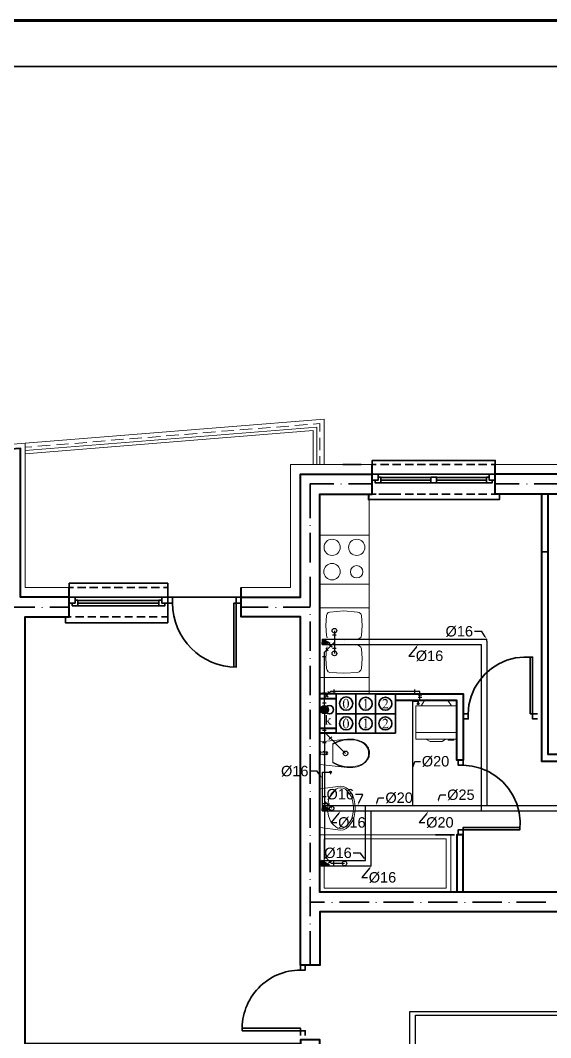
# Model space of a CAD drawing. Header units: millimetres. Extents: x 135 to 13042, y 991 to 8969.
# Drawn here: x 11077 to 11651, y 6784 to 7884 of the extents above; entities that cross this region are included whole.
import ezdxf
from ezdxf import colors
from ezdxf.entities.mleader import LeaderData, LeaderLine
from ezdxf.math import Vec2, Vec3

# ---------------------------------------------------------------- set-up
doc = ezdxf.new("R2010")
doc.units = ezdxf.units.MM
for name, color, linetype in [('baterie', 50, 'Continuous'), ('woda ciepła średnice', 10, 'Continuous'), ('woda zimna średnice', 140, 'Continuous')]:
    doc.layers.add(name, color=color, linetype=linetype)
doc.layers.add('kanalizacja', color=7, linetype='Continuous', true_color=0xb06239)
doc.layers.add('woda ciepła', color=10, linetype='Continuous', lineweight=18)
doc.layers.add('woda zimna', color=140, linetype='Continuous', lineweight=18)
doc.styles.get("Standard").update_dxf_attribs({"font": 'arial.ttf'})

msp = doc.modelspace()

# ---------------------------------------------------------------- hatches: boundary and pattern name
at = {"transparency": 33554559}
for points in [[(11427.9, 7149.7), (11427.5, 7149.7), (11427.1, 7149.3), (11427.1, 7148.9), (11426.7, 7148.9), (11426.7, 7148.6), (11426.4, 7148.2), (11426.4, 7147.8), (11426.4, 7147.8), (11426, 7147.5), (11426, 7147.1), (11426, 7145.6), (11425.6, 7145.2), (11425.6, 7144.8), (11425.6, 7144.8), (11426, 7144.4), (11426, 7142.9), (11426, 7142.6), (11426.4, 7142.2), (11426.4, 7141.8), (11426.4, 7141.8), (11426.7, 7141.4), (11426.7, 7141.1), (11427.1, 7140.7), (11427.5, 7140.7), (11427.5, 7140.3), (11429, 7140.3), (11428.6, 7140.3), (11428.2, 7140.7), (11428.2, 7140.7), (11427.9, 7141.1), (11427.9, 7141.4), (11427.9, 7141.4), (11427.5, 7141.8), (11427.5, 7142.9), (11427.5, 7143.7), (11427.1, 7144.1), (11427.1, 7144.8), (11427.1, 7145.9), (11427.5, 7146.3), (11427.5, 7148.2), (11427.9, 7148.6), (11427.9, 7149.3), (11428.2, 7149.3), (11428.6, 7149.7), (11429, 7149.7)], [(11429, 7150.5), (11428.6, 7150.5), (11428.2, 7150.1), (11427.9, 7150.1), (11427.9, 7149.7), (11429.7, 7149.7), (11430.1, 7149.3), (11430.1, 7148.9), (11430.5, 7148.6), (11430.5, 7148.2), (11430.5, 7147.8), (11430.9, 7147.8), (11430.9, 7146.3), (11430.9, 7142.9), (11430.9, 7142.6), (11430.5, 7142.2), (11430.5, 7141.4), (11430.5, 7141.4), (11430.1, 7141.1), (11430.1, 7140.7), (11429.7, 7140.7), (11429.7, 7140.3), (11427.9, 7140.3), (11427.9, 7140), (11430.1, 7140), (11430.1, 7140.3), (11430.5, 7140.3), (11430.9, 7140.7), (11430.9, 7140.7), (11431.2, 7141.1), (11431.2, 7141.1), (11431.6, 7141.4), (11431.6, 7141.8), (11432, 7142.2), (11432, 7142.6), (11432, 7142.9), (11432.4, 7143.3), (11432.4, 7145.2), (11432.4, 7146.7), (11432.4, 7146.7), (11432, 7147.1), (11432, 7147.8), (11432, 7147.8), (11431.6, 7148.2), (11431.6, 7148.6), (11431.6, 7148.6), (11431.2, 7148.9), (11431.2, 7149.3), (11431.2, 7149.3), (11430.9, 7149.7), (11430.5, 7149.7), (11430.5, 7150.1), (11429.7, 7150.1), (11429.7, 7150.5), (11429.4, 7150.5)], [(11451.1, 7150.5), (11450.7, 7150.5), (11448.5, 7148.9), (11449.6, 7148.9), (11450, 7148.6), (11450, 7148.2), (11450, 7140.7), (11449.6, 7140.7), (11449.6, 7140.3), (11448.5, 7140.3), (11448.5, 7140), (11452.2, 7140), (11452.2, 7140.3), (11451.5, 7140.3), (11451.1, 7140.7), (11451.1, 7141.8)], [(11469.1, 7149.3), (11469.1, 7148.6), (11468.7, 7148.6), (11468.7, 7147.5), (11468.7, 7147.5), (11469.1, 7147.8), (11469.1, 7148.2), (11469.5, 7148.2), (11469.5, 7148.6), (11469.9, 7148.6), (11469.9, 7148.9), (11470.6, 7148.9), (11471, 7149.3), (11471, 7149.3)], [(11471.4, 7150.5), (11471, 7150.5), (11470.6, 7150.1), (11469.9, 7150.1), (11469.9, 7149.7), (11469.5, 7149.7), (11469.5, 7149.3), (11469.1, 7149.3), (11471.4, 7149.3), (11471.7, 7148.9), (11472.5, 7148.9), (11472.5, 7148.6), (11472.9, 7148.6), (11472.9, 7147.8), (11473.2, 7147.5), (11473.2, 7147.1), (11473.2, 7146.3), (11472.9, 7146.3), (11472.9, 7145.2), (11472.5, 7145.2), (11472.5, 7144.8), (11472.1, 7144.4), (11472.1, 7144.1), (11472.1, 7144.1), (11471.7, 7143.7), (11471.7, 7143.7), (11471.4, 7143.3), (11471.4, 7142.9), (11471, 7142.9), (11471, 7142.6), (11470.6, 7142.6), (11470.2, 7142.2), (11470.2, 7141.8), (11469.9, 7141.8), (11469.9, 7141.4), (11469.5, 7141.4), (11469.1, 7141.1), (11469.9, 7141.1), (11470.2, 7141.4), (11470.6, 7141.4), (11470.6, 7141.8), (11471, 7142.2), (11471, 7142.2), (11471.4, 7142.6), (11471.7, 7142.9), (11471.7, 7143.3), (11472.1, 7143.7), (11472.5, 7143.7), (11472.9, 7144.1), (11472.9, 7144.4), (11473.2, 7144.8), (11473.2, 7144.8), (11473.6, 7145.2), (11473.6, 7145.6), (11474, 7145.6), (11474, 7145.9), (11474, 7146.3), (11474.4, 7146.3), (11474.4, 7147.8), (11474.4, 7148.6), (11474, 7148.9), (11474, 7149.3), (11473.6, 7149.7), (11473.2, 7149.7), (11472.9, 7150.1), (11472.5, 7150.1), (11472.1, 7150.5), (11471.7, 7150.5)], [(11475.1, 7141.8), (11474.7, 7141.8), (11474.4, 7141.4), (11474.4, 7141.4), (11474, 7141.1), (11469.1, 7141.1), (11468.7, 7140.7), (11468.7, 7140.3), (11468.4, 7140.3), (11468.4, 7140), (11474.4, 7140)], [(11408.7, 7132.8), (11408.4, 7132.8), (11406.1, 7132.1), (11407.2, 7132.1), (11407.2, 7131.7), (11407.2, 7131.3), (11407.2, 7123.1), (11407.2, 7123.1), (11406.9, 7122.7), (11406.1, 7122.7), (11406.1, 7122.3), (11409.9, 7122.3), (11409.9, 7122.7), (11408.7, 7122.7), (11408.7, 7123.1), (11408.7, 7126.1)], [(11413.6, 7129.1), (11410.6, 7129.1), (11411, 7128.7), (11411, 7128.3), (11411, 7128.3), (11410.6, 7128), (11410.2, 7127.6), (11408.7, 7126.1), (11410.6, 7123.4), (11410.6, 7123.4), (11411, 7123.1), (11411, 7122.7), (11410.6, 7122.7), (11410.6, 7122.3), (11414, 7122.3), (11414, 7122.7), (11413.2, 7122.7), (11412.9, 7123.1), (11412.5, 7123.1), (11412.5, 7123.4), (11412.1, 7123.8), (11411.7, 7123.8), (11411.7, 7124.2), (11409.9, 7126.4), (11411.7, 7128.3), (11412.1, 7128.3), (11412.1, 7128.7), (11412.5, 7128.7), (11412.9, 7129.1)], [(11427.9, 7128.3), (11427.5, 7128.3), (11427.1, 7128), (11427.1, 7127.6), (11426.7, 7127.6), (11426.7, 7127.2), (11426.4, 7126.8), (11426.4, 7126.4), (11426.4, 7126.4), (11426, 7126.1), (11426, 7125.7), (11426, 7124.2), (11425.6, 7123.8), (11425.6, 7123.4), (11425.6, 7123.4), (11426, 7123.1), (11426, 7121.6), (11426, 7121.2), (11426.4, 7120.8), (11426.4, 7120.5), (11426.4, 7120.5), (11426.7, 7120.1), (11426.7, 7119.7), (11427.1, 7119.3), (11427.5, 7119.3), (11427.5, 7119), (11429, 7119), (11428.6, 7119), (11428.2, 7119.3), (11428.2, 7119.3), (11427.9, 7119.7), (11427.9, 7120.1), (11427.9, 7120.1), (11427.5, 7120.5), (11427.5, 7121.6), (11427.5, 7122.3), (11427.1, 7122.7), (11427.1, 7123.4), (11427.1, 7124.6), (11427.5, 7125), (11427.5, 7126.8), (11427.9, 7127.2), (11427.9, 7128), (11428.2, 7128), (11428.6, 7128.3), (11429, 7128.3)], [(11429, 7129.1), (11428.6, 7129.1), (11428.2, 7128.7), (11427.9, 7128.7), (11427.9, 7128.3), (11429.7, 7128.3), (11430.1, 7128), (11430.1, 7127.6), (11430.5, 7127.2), (11430.5, 7126.8), (11430.5, 7126.4), (11430.9, 7126.4), (11430.9, 7125), (11430.9, 7121.6), (11430.9, 7121.2), (11430.5, 7120.8), (11430.5, 7120.1), (11430.5, 7120.1), (11430.1, 7119.7), (11430.1, 7119.3), (11429.7, 7119.3), (11429.7, 7119), (11427.9, 7119), (11427.9, 7118.6), (11430.1, 7118.6), (11430.1, 7119), (11430.5, 7119), (11430.9, 7119.3), (11430.9, 7119.3), (11431.2, 7119.7), (11431.2, 7119.7), (11431.6, 7120.1), (11431.6, 7120.5), (11432, 7120.8), (11432, 7121.2), (11432, 7121.6), (11432.4, 7122), (11432.4, 7123.8), (11432.4, 7125.3), (11432.4, 7125.3), (11432, 7125.7), (11432, 7126.4), (11432, 7126.4), (11431.6, 7126.8), (11431.6, 7127.2), (11431.6, 7127.2), (11431.2, 7127.6), (11431.2, 7128), (11431.2, 7128), (11430.9, 7128.3), (11430.5, 7128.3), (11430.5, 7128.7), (11429.7, 7128.7), (11429.7, 7129.1), (11429.4, 7129.1)], [(11451.1, 7129.1), (11450.7, 7129.1), (11448.5, 7127.6), (11449.6, 7127.6), (11450, 7127.2), (11450, 7126.8), (11450, 7119.3), (11449.6, 7119.3), (11449.6, 7119), (11448.5, 7119), (11448.5, 7118.6), (11452.2, 7118.6), (11452.2, 7119), (11451.5, 7119), (11451.1, 7119.3), (11451.1, 7120.5)], [(11469.1, 7128), (11469.1, 7127.2), (11468.7, 7127.2), (11468.7, 7126.1), (11468.7, 7126.1), (11469.1, 7126.4), (11469.1, 7126.8), (11469.5, 7126.8), (11469.5, 7127.2), (11469.9, 7127.2), (11469.9, 7127.6), (11470.6, 7127.6), (11471, 7128), (11471, 7128)], [(11471.4, 7129.1), (11471, 7129.1), (11470.6, 7128.7), (11469.9, 7128.7), (11469.9, 7128.3), (11469.5, 7128.3), (11469.5, 7128), (11469.1, 7128), (11471.4, 7128), (11471.7, 7127.6), (11472.5, 7127.6), (11472.5, 7127.2), (11472.9, 7127.2), (11472.9, 7126.4), (11473.2, 7126.1), (11473.2, 7125.7), (11473.2, 7125), (11472.9, 7125), (11472.9, 7123.8), (11472.5, 7123.8), (11472.5, 7123.4), (11472.1, 7123.1), (11472.1, 7122.7), (11472.1, 7122.7), (11471.7, 7122.3), (11471.7, 7122.3), (11471.4, 7122), (11471.4, 7121.6), (11471, 7121.6), (11471, 7121.2), (11470.6, 7121.2), (11470.2, 7120.8), (11470.2, 7120.5), (11469.9, 7120.5), (11469.9, 7120.1), (11469.5, 7120.1), (11469.1, 7119.7), (11469.9, 7119.7), (11470.2, 7120.1), (11470.6, 7120.1), (11470.6, 7120.5), (11471, 7120.8), (11471, 7120.8), (11471.4, 7121.2), (11471.7, 7121.6), (11471.7, 7122), (11472.1, 7122.3), (11472.5, 7122.3), (11472.9, 7122.7), (11472.9, 7123.1), (11473.2, 7123.4), (11473.2, 7123.4), (11473.6, 7123.8), (11473.6, 7124.2), (11474, 7124.2), (11474, 7124.6), (11474, 7125), (11474.4, 7125), (11474.4, 7126.4), (11474.4, 7127.2), (11474, 7127.6), (11474, 7128), (11473.6, 7128.3), (11473.2, 7128.3), (11472.9, 7128.7), (11472.5, 7128.7), (11472.1, 7129.1), (11471.7, 7129.1)], [(11475.1, 7120.5), (11474.7, 7120.5), (11474.4, 7120.1), (11474.4, 7120.1), (11474, 7119.7), (11469.1, 7119.7), (11468.7, 7119.3), (11468.7, 7119), (11468.4, 7119), (11468.4, 7118.6), (11474.4, 7118.6)]]:
    msp.add_hatch(color=256, dxfattribs=at).paths.add_polyline_path(points)
at = {"layer": 'baterie', "lineweight": 35}
h = msp.add_hatch(color=256, dxfattribs=at)
h.dxf.hatch_style = 1
h.paths.add_polyline_path([(11403.6, 7215), (11403.5, 7209), (11410.7, 7210.9)])
h = msp.add_hatch(color=256, dxfattribs=at)
h.dxf.hatch_style = 1
h.paths.add_polyline_path([(11403.6, 7035.1), (11403.5, 7029.1), (11410.7, 7031.1)])
h = msp.add_hatch(color=256, dxfattribs=at)
h.dxf.hatch_style = 1
h.paths.add_polyline_path([(11402.8, 6975.5), (11402.8, 6969.5), (11409.9, 6971.4)])
at = {"layer": 'kanalizacja', "lineweight": 25}
h = msp.add_hatch(color=256, dxfattribs=at)
h.dxf.hatch_style = 1
h.paths.add_polyline_path([(11405.8, 7143.2), (11405.8, 7138.6), (11405.8, 7134.1, 0.414214), (11410.4, 7138.6, 0.414214)])
h.paths.add_polyline_path([(11405.8, 7143.2, 0.414214), (11401.3, 7138.6, 0.414214), (11405.8, 7134.1), (11405.8, 7138.6)])
at = {"layer": 'woda zimna', "lineweight": 25}
h = msp.add_hatch(color=256, dxfattribs=at)
h.dxf.hatch_style = 1
edge = h.paths.add_edge_path()
edge.add_arc((11507.4, 7145.1), 1, 0, 360)
h = msp.add_hatch(color=256, dxfattribs=at)
h.dxf.hatch_style = 1
edge = h.paths.add_edge_path()
edge.add_arc((11412.4, 7071.2), 1, 0, 360)

# ---------------------------------------------------------------- linework, layer by layer
at = {"linetype": 'ByBlock', "lineweight": 70}
msp.add_lwpolyline([(7442.4, 7883.7), (13042.4, 7883.7), (13042.4, 5783.7), (7442.4, 5783.7)], close=True, dxfattribs=at)
at = {"linetype": 'ByBlock', "lineweight": 35}
msp.add_lwpolyline([(7542.4, 7833.7), (7542.4, 5833.7), (12992.4, 5833.7), (12992.4, 7833.7)], close=True, dxfattribs=at)
at = {"lineweight": 9}
for points in [[(11060.8, 7424.9), (11082.1, 7426.8), (11405.4, 7452.7), (11405.4, 7403.6)], [(11354, 7444), (11367.5, 7445.2)], [(11373.9, 7445.9), (11387.4, 7446.7)], [(11393.7, 7447.4), (11400.9, 7447.8), (11400.9, 7439.2)], [(11082.1, 7418.6), (11397.5, 7444), (11397.5, 7403.6)], [(11082.1, 7415.2), (11393.7, 7440.3), (11393.7, 7403.6)], [(11214.9, 7432.8), (11228.4, 7433.9)], [(11234.8, 7434.7), (11248.3, 7435.8)], [(11254.6, 7436.2), (11268.1, 7437.3)], [(11274.5, 7437.7), (11288, 7438.8)], [(11294.4, 7439.5), (11307.9, 7440.3)], [(11314.2, 7441), (11327.7, 7442.2)], [(11334.1, 7442.5), (11347.6, 7443.7)], [(11129.8, 7270.8), (11082.1, 7270.8), (11082.1, 7426.8)], [(11082.1, 7422.3), (11089.3, 7422.7)], [(11096, 7423.4), (11109.1, 7424.5)], [(11115.9, 7424.9), (11129, 7426.1)], [(11135.8, 7426.4), (11148.9, 7427.5)], [(11155.3, 7428.3), (11168.8, 7429.1)], [(11175.1, 7429.8), (11188.6, 7430.9)], [(11195, 7431.3), (11208.5, 7432.4)], [(11400.9, 7432.4), (11400.9, 7419.3)], [(11400.9, 7412.6), (11400.9, 7403.6)], [(11315.8, 7270.8), (11369, 7270.8), (11369, 7403.6), (11457.5, 7403.6)], [(11802.1, 7403.6), (11590.6, 7403.6)], [(11454.1, 7155.7), (11454.1, 7371.7)], [(11408.7, 7216.4), (11408, 7218.7), (11407.2, 7229.6), (11408, 7240.4), (11408.7, 7242.3), (11409.9, 7243.8), (11411.7, 7244.2), (11426.7, 7245.3), (11441.7, 7244.2), (11443.6, 7243.8), (11445.1, 7242.3), (11445.9, 7240.4), (11446.6, 7229.6), (11445.9, 7218.7), (11445.1, 7216.8), (11443.6, 7215.7), (11441.7, 7214.9), (11427.1, 7214.2), (11412.9, 7214.9)], [(11408.7, 7206.7), (11408, 7204.4), (11407.2, 7193.9), (11408, 7183.1), (11408.7, 7181.2), (11409.9, 7179.7), (11411.7, 7178.9), (11426.7, 7178.2), (11441.7, 7178.9), (11443.6, 7179.7), (11445.1, 7181.2), (11445.9, 7183.1), (11446.6, 7193.9), (11445.9, 7204.4), (11445.1, 7206.3), (11443.6, 7207.8), (11441.7, 7208.6), (11427.1, 7209.3), (11412.9, 7208.6)], [(11510.4, 7142.6), (11514.1, 7148.6), (11539.2, 7148.6), (11543.4, 7142.6)], [(11430.5, 7076.2), (11401.2, 7079.2), (11401.2, 7104), (11430.5, 7106.9), (11435.4, 7106.9), (11437.6, 7106.6), (11440.2, 7106.2), (11442.5, 7105.8), (11445.9, 7104.3), (11447, 7103.6), (11448.1, 7103.2), (11449.2, 7102.5), (11450.4, 7101.3), (11451.1, 7100.6), (11451.9, 7099.5), (11452.6, 7098.3), (11453.4, 7097.2), (11453.7, 7096.1), (11454.1, 7095), (11454.5, 7093.8), (11454.5, 7090.5), (11454.1, 7089), (11454.1, 7087.8), (11453.4, 7086.7), (11453, 7085.6), (11452.2, 7084.5), (11451.5, 7083.3), (11450.7, 7082.2), (11450, 7081.5), (11448.9, 7080.7), (11447.7, 7080), (11445.9, 7078.8)], [(11454.5, 7091.6), (11454.5, 7090.5), (11454.1, 7089), (11454.1, 7087.8), (11453.4, 7086.7), (11453, 7085.6), (11452.2, 7084.5), (11451.5, 7083.3), (11450.7, 7082.2), (11450, 7081.5), (11448.9, 7080.7), (11447.7, 7080), (11445.9, 7078.8), (11443.6, 7077.7), (11441.4, 7077), (11439.1, 7076.6), (11436.5, 7076.2), (11430.5, 7076.2), (11427.5, 7076.6), (11424.5, 7077.3), (11421.5, 7078.1), (11418.5, 7079.2), (11415.1, 7081.1), (11415.1, 7102.1), (11418.1, 7103.6), (11420.7, 7104.7), (11423.7, 7105.5), (11426.7, 7106.2), (11430.5, 7106.9)], [(11504.7, 7114.1), (11549, 7114.1)], [(11515.6, 7106.9), (11520.1, 7104.3), (11533.2, 7104.3), (11537, 7106.9)], [(11539.6, 7106.9), (11539.6, 7105.5), (11546, 7105.5), (11546, 7106.9)], [(11401.2, 7093.8), (11401.6, 7093.8), (11401.6, 7089.3), (11401.2, 7089.3)], [(11401.6, 7092.7), (11408, 7092.7)], [(11403.9, 7092.7), (11405.7, 7093.8), (11407.6, 7092.7)], [(11401.6, 7090.5), (11408, 7090.5)], [(11407.6, 7090.1), (11405.7, 7089.3), (11403.9, 7090.1)]]:
    msp.add_lwpolyline(points, dxfattribs=at)
at = {"lineweight": 40}
for points in [[(11129.8, 7260.3), (11076.9, 7260.3), (11076.9, 7420.8), (11066, 7420.1), (11066, 7260.3), (11013.2, 7260.3)], [(11804, 6941.2), (11804, 6920.2), (11804, 6941.2), (11400.9, 6941.2), (11400.9, 7371.7), (11457.5, 7371.7), (11457.5, 7403.6)], [(11802.1, 7403.6), (11802.1, 7371.7), (11590.6, 7371.7), (11590.6, 7403.6)], [(11315.8, 7260.3), (11379.9, 7260.3), (11379.9, 7393.1), (11457.5, 7393.1)], [(11802.1, 7393.1), (11590.6, 7393.1)], [(11640.8, 7371.7), (11640.8, 7083), (11750, 7083), (11750, 7090.1), (11648, 7090.1), (11648, 7371.7)], [(11143.3, 6431.3), (11143.3, 6463.1), (11082.1, 6463.1), (11082.1, 6770.6), (11379.9, 6770.6), (11379.9, 6717.4), (11400.9, 6717.4), (11400.9, 6781.9), (11379.9, 6781.9), (11379.9, 6777.4), (11082.1, 6777.4), (11082.1, 7238.9), (11129.8, 7238.9), (11129.8, 7270.8)], [(11725.2, 6884.6), (11725.2, 6920.2), (11400.9, 6920.2), (11400.9, 6862.5), (11379.9, 6862.5), (11379.9, 7238.9), (11315.8, 7238.9), (11315.8, 7270.8)], [(11418.5, 7155.7), (11400.9, 7155.7)], [(11418.5, 7150.5), (11400.9, 7150.5)], [(11461.2, 7155.7), (11556.1, 7155.7), (11556.1, 7084.1), (11549, 7084.1), (11549, 7148.6), (11482.6, 7148.6)], [(11400.9, 7118.6), (11418.5, 7118.6)], [(11418.5, 7113.3), (11400.9, 7113.3)], [(11556.1, 6941.2), (11556.1, 7003.5), (11549, 7003.5), (11549, 6941.2)]]:
    msp.add_lwpolyline(points, dxfattribs=at)
at = {"lineweight": 35}
for points in [[(11445.5, 7403.6), (11425.6, 7403.6)], [(11590.6, 7406.2), (11590.6, 7371.7), (11590.6, 7408.1), (11457.5, 7408.1), (11457.5, 7371.7), (11457.5, 7406.2)], [(11457.5, 7403.6), (11462, 7403.6)], [(11466.5, 7403.6), (11475.5, 7403.6)], [(11479.6, 7403.6), (11488.6, 7403.6)], [(11493.1, 7403.6), (11502.1, 7403.6)], [(11506.2, 7403.6), (11515.2, 7403.6)], [(11519.7, 7403.6), (11528.4, 7403.6)], [(11532.9, 7403.6), (11541.9, 7403.6)], [(11546.4, 7403.6), (11555, 7403.6)], [(11559.5, 7403.6), (11568.5, 7403.6)], [(11572.6, 7403.6), (11581.6, 7403.6)], [(11586.1, 7403.6), (11590.6, 7403.6)], [(11463.9, 7390.1), (11466.9, 7390.1), (11466.9, 7383.7), (11460.9, 7383.7), (11460.9, 7386.7)], [(11584.2, 7393.1), (11463.9, 7393.1)], [(11520.9, 7389.7), (11466.9, 7389.7)], [(11584.2, 7390.1), (11581.2, 7390.1), (11581.2, 7383.7), (11527.2, 7383.7)], [(11581.2, 7389.7), (11527.2, 7389.7)], [(11415.9, 7382.6), (11390.4, 7382.6), (11390.4, 7345.8)], [(11424.1, 7382.6), (11424.1, 7382.2)], [(11457.5, 7382.6), (11432, 7382.6)], [(11520.9, 7386.7), (11466.9, 7386.7)], [(11520.9, 7383.7), (11466.9, 7383.7)], [(11581.2, 7386.7), (11527.2, 7386.7)], [(11581.2, 7383.7), (11587.2, 7383.7), (11587.2, 7386.7)], [(11616.5, 7382.6), (11590.6, 7382.6)], [(11624.7, 7382.6), (11624.7, 7382.2)], [(11664.5, 7382.6), (11632.6, 7382.6)], [(11462, 7371.7), (11453.4, 7371.7), (11453.4, 7365.7), (11595.1, 7365.7), (11595.1, 7371.7), (11586.1, 7371.7)], [(11464.6, 7371.7), (11484.5, 7371.7)], [(11475.5, 7371.7), (11466.5, 7371.7)], [(11488.6, 7371.7), (11479.6, 7371.7)], [(11502.1, 7371.7), (11493.1, 7371.7)], [(11515.2, 7371.7), (11506.2, 7371.7)], [(11528.4, 7371.7), (11519.7, 7371.7)], [(11541.9, 7371.7), (11532.9, 7371.7)], [(11555, 7371.7), (11546.4, 7371.7)], [(11568.5, 7371.7), (11559.5, 7371.7)], [(11581.6, 7371.7), (11572.6, 7371.7)], [(11590.6, 7365.7), (11457.5, 7365.7)], [(11390.4, 7337.6), (11390.4, 7337.2)], [(11390.4, 7297.8), (11390.4, 7329.7)], [(11400.9, 7300.1), (11400.9, 7319.6)], [(11648, 7309.4), (11640.8, 7309.4), (11648, 7309.4)], [(11390.4, 7289.9), (11390.4, 7289.6)], [(11390.4, 7250.2), (11390.4, 7282.1)], [(11129.8, 7238.9), (11129.8, 7275.3), (11236.3, 7275.3), (11236.3, 7232.6), (11125.6, 7232.6), (11125.6, 7238.9), (11132, 7238.9)], [(11134.3, 7270.8), (11129.8, 7270.8)], [(11147.8, 7270.8), (11138.8, 7270.8)], [(11160.9, 7270.8), (11151.9, 7270.8)], [(11174.4, 7270.8), (11165.4, 7270.8)], [(11187.5, 7270.8), (11178.5, 7270.8)], [(11200.6, 7270.8), (11192, 7270.8)], [(11214.1, 7270.8), (11205.1, 7270.8)], [(11227.3, 7270.8), (11218.6, 7270.8)], [(11229.5, 7238.9), (11236.3, 7238.9), (11236.3, 7273.4)], [(11236.3, 7270.8), (11231.8, 7270.8)], [(11129.8, 7260.3), (11136.1, 7260.3), (11136.1, 7253.9), (11129.8, 7253.9)], [(11136.1, 7260.3), (11229.9, 7260.3), (11236.3, 7260.3), (11236.3, 7253.9), (11229.9, 7253.9), (11229.9, 7260.3)], [(11236.3, 7253.9), (11241.5, 7253.9), (11241.5, 7260.3), (11236.3, 7260.3)], [(11310.5, 7260.3), (11241.5, 7260.3)], [(11092.6, 7249.4), (11071.6, 7249.4), (11050.3, 7249.4)], [(11100.5, 7249.4), (11100.5, 7249.1)], [(11129.8, 7249.4), (11108.8, 7249.4)], [(11139.1, 7250.9), (11133.1, 7250.9), (11133.1, 7253.9)], [(11136.1, 7256.9), (11139.1, 7256.9), (11139.1, 7250.9), (11226.9, 7250.9), (11233.3, 7250.9), (11233.3, 7253.9)], [(11139.1, 7256.6), (11226.9, 7256.6)], [(11139.1, 7253.9), (11226.9, 7253.9)], [(11229.9, 7256.9), (11226.9, 7256.9), (11226.9, 7250.9)], [(11315.8, 7253.9), (11307.9, 7253.9), (11307.9, 7184.6)], [(11345, 7249.4), (11315.8, 7249.4)], [(11353.2, 7249.4), (11353.2, 7249.1)], [(11390.4, 7249.4), (11361.1, 7249.4)], [(11110.6, 7238.9), (11130.5, 7238.9)], [(11136.5, 7238.9), (11145.5, 7238.9)], [(11150, 7238.9), (11158.6, 7238.9)], [(11163.1, 7238.9), (11172.1, 7238.9)], [(11176.3, 7238.9), (11185.3, 7238.9)], [(11189.8, 7238.9), (11198.4, 7238.9)], [(11202.9, 7238.9), (11211.9, 7238.9)], [(11216.4, 7238.9), (11225, 7238.9)], [(11390.4, 7241.9), (11390.4, 7241.6)], [(11390.4, 7202.2), (11390.4, 7234.1)], [(11390.4, 7194.3), (11390.4, 7193.9)], [(11400.9, 7178.2), (11400.9, 7198.1)], [(11561.4, 7131.3), (11561.4, 7134.3), (11556.1, 7134.3), (11556.1, 7128.7), (11561.4, 7128.7), (11561.4, 7134.3), (11562.1, 7143.7), (11564.7, 7152.7), (11568.1, 7161.7), (11573.4, 7169.6), (11579.4, 7177.1), (11586.5, 7183.1), (11594.4, 7188.3), (11603, 7192.1), (11612.4, 7194.7), (11621.7, 7195.4), (11631.1, 7195.4), (11631.1, 7134.3), (11631.1, 7128.7), (11636.4, 7128.7)], [(11628.5, 7195.4), (11628.5, 7134.3), (11636.4, 7134.3)], [(11082.1, 7164.3), (11082.1, 7184.2)], [(11082.1, 7183.4), (11082.1, 7163.6)], [(11390.4, 7154.2), (11390.4, 7186.1)], [(11400.9, 7183.4), (11400.9, 7163.6)], [(11483.7, 7155.7), (11463.9, 7155.7)], [(11527.2, 7148.6), (11546.7, 7148.6)], [(11390.4, 7146.3), (11390.4, 7145.9)], [(11390.4, 7106.6), (11390.4, 7138.4)], [(11426, 7113.3), (11445.9, 7113.3)], [(11390.4, 7098.7), (11390.4, 7098.3)], [(11400.9, 7102.5), (11400.9, 7083)], [(11390.4, 7058.6), (11390.4, 7090.5)], [(11553.5, 7078.8), (11556.1, 7078.8), (11556.1, 7084.1), (11550.5, 7084.1), (11550.5, 7078.8), (11556.1, 7078.8)], [(11556.1, 7078.5), (11565.5, 7077.7), (11574.5, 7075.5), (11583.5, 7071.7), (11591.4, 7066.8), (11598.9, 7060.5), (11604.9, 7053.3), (11610.1, 7045.5), (11613.9, 7036.8), (11616.5, 7027.5), (11617.6, 7018.1), (11617.2, 7008.7), (11556.1, 7008.7), (11550.5, 7008.7), (11550.5, 7003.5)], [(11390.4, 7011), (11390.4, 7042.8)], [(11617.2, 7011.3), (11556.1, 7011.3), (11556.1, 7003.5)], [(11390.4, 7003.1), (11390.4, 7002.7)], [(11390.4, 6963), (11390.4, 6994.8)], [(11546, 7003.5), (11526.1, 7003.5)], [(11527.2, 7003.5), (11546.7, 7003.5)], [(11400.9, 6964.8), (11400.9, 6984.7)], [(11390.4, 6955.1), (11390.4, 6954.7)], [(11390.4, 6915.3), (11390.4, 6947.2)], [(11445.1, 6941.2), (11425.2, 6941.2)], [(11546, 6941.2), (11526.1, 6941.2)], [(11406.1, 6930.7), (11390.4, 6930.7)], [(11414.4, 6930.7), (11414.4, 6930.3)], [(11454.1, 6930.7), (11422.2, 6930.7)], [(11462, 6930.7), (11462, 6930.3)], [(11502.1, 6930.7), (11469.9, 6930.7)], [(11510, 6930.7), (11510, 6930.3)], [(11549.7, 6930.7), (11517.9, 6930.7)], [(11557.6, 6930.7), (11557.6, 6930.3)], [(11597.7, 6930.7), (11565.9, 6930.7)], [(11605.6, 6930.7), (11605.6, 6930.3)], [(11645.3, 6930.7), (11613.5, 6930.7)], [(11410.2, 6920.2), (11430.1, 6920.2)], [(11390.4, 6907.1), (11390.4, 6906.7)], [(11390.4, 6862.5), (11390.4, 6899.2)], [(11400.9, 6861.7), (11400.9, 6881.6)], [(11316.9, 6794.2), (11379.9, 6794.2), (11379.9, 6786.4)]]:
    msp.add_lwpolyline(points, dxfattribs=at)
for points in [[(11457.5, 7393.1), (11457.5, 7386.7), (11463.9, 7386.7), (11463.9, 7393.1)], [(11520.9, 7390.1), (11520.9, 7383.7), (11524.2, 7383.7), (11527.2, 7383.7), (11527.2, 7390.1), (11524.2, 7390.1)], [(11584.2, 7393.1), (11584.2, 7386.7), (11590.6, 7386.7), (11590.6, 7393.1)], [(11640.8, 7298.9), (11640.8, 7318.8)], [(11648, 7319.6), (11648, 7300.1)], [(11640.8, 7177.4), (11640.8, 7197.3)], [(11648, 7198.1), (11648, 7178.2)], [(11461.2, 7155.7), (11461.2, 7134.3), (11439.9, 7134.3), (11439.9, 7155.7), (11418.5, 7155.7), (11418.5, 7134.3), (11439.9, 7134.3), (11439.9, 7155.7)], [(11461.2, 7155.7), (11461.2, 7134.3), (11482.6, 7134.3), (11482.6, 7155.7)], [(11418.5, 7134.3), (11418.5, 7113.3), (11439.9, 7113.3), (11439.9, 7134.3)], [(11439.9, 7134.3), (11439.9, 7113.3), (11461.2, 7113.3), (11461.2, 7134.3)], [(11461.2, 7134.3), (11461.2, 7113.3), (11482.6, 7113.3), (11482.6, 7134.3)], [(11549, 6964.1), (11549, 6984)], [(11556.1, 6984.7), (11556.1, 6964.8)], [(11385.1, 6862.5), (11379.9, 6862.5), (11379.9, 6857.2), (11385.1, 6857.2)]]:
    msp.add_lwpolyline(points, close=True, dxfattribs=at)
at = {"lineweight": 9}
for points in [[(11400.9, 7327.4), (11400.9, 7274.2), (11454.1, 7274.2), (11454.1, 7327.4)], [(11401.6, 7248.7), (11453.4, 7248.7), (11453.7, 7248.3), (11454.1, 7247.9), (11454.1, 7174.1), (11453.7, 7173.7), (11453.4, 7173.3), (11401.6, 7173.3), (11401.2, 7173.7), (11400.9, 7174.1), (11400.9, 7247.9), (11401.2, 7248.3)], [(11549, 7106.9), (11504.7, 7106.9), (11504.7, 7142.6), (11549, 7142.6)], [(11408, 7089.7), (11408, 7093.5), (11409.1, 7092.7), (11409.5, 7091.6), (11409.1, 7090.5)], [(11401.2, 7011.3), (11423.4, 7008.3), (11426.4, 7008.7), (11429.4, 7010.2), (11432, 7012.5), (11434.6, 7015.5), (11436.5, 7018.8), (11438, 7023), (11438.7, 7027.5), (11439.1, 7032.3), (11438.7, 7036.8), (11438, 7041.3), (11436.5, 7045.5), (11434.6, 7049.2), (11432, 7052.2), (11429.4, 7054.1), (11426.4, 7055.6), (11423.4, 7056), (11401.2, 7053)], [(11436.9, 7027.8), (11436.1, 7023.7), (11435, 7020), (11433.1, 7016.6), (11430.9, 7014), (11428.6, 7012.1), (11426, 7010.6), (11423.4, 7010.2), (11420.4, 7010.6), (11418.1, 7012.1), (11415.5, 7014), (11413.2, 7016.6), (11411.7, 7020), (11410.2, 7023.7), (11409.5, 7027.8), (11409.5, 7036.5), (11410.2, 7040.6), (11411.7, 7044.3), (11413.2, 7047.7), (11415.5, 7050.3), (11418.1, 7052.6), (11420.4, 7053.7), (11423.4, 7054.1), (11426, 7053.7), (11428.6, 7052.6), (11430.9, 7050.3), (11433.1, 7047.7), (11435, 7044.3), (11436.1, 7040.6), (11436.9, 7036.5), (11437.2, 7032.3)], [(11400.9, 6941.2), (11400.9, 7003.5), (11542.6, 7003.5), (11542.6, 6941.2)], [(11405.4, 6945.7), (11405.4, 6999), (11537.4, 6999), (11537.4, 6945.7)]]:
    msp.add_lwpolyline(points, close=True, dxfattribs=at)
at = {"lineweight": 35}
for points in [[(11315.8, 7260.3), (11310.5, 7260.3), (11310.5, 7253.9), (11310.5, 7184.6, -0.41301), (11241.5, 7253.9)], [(11379.9, 6857.2, 0.424265), (11316.9, 6791.6), (11379.9, 6791.6), (11385.1, 6791.6), (11385.1, 6786.4)]]:
    msp.add_lwpolyline(points, format="xyb", dxfattribs=at)
at = {"lineweight": 9}
msp.add_lwpolyline([(11415.1, 7101.3), (11417.7, 7102.5), (11420.7, 7104), (11423.4, 7104.7), (11426.4, 7105.5), (11430.5, 7106.2), (11437.6, 7106.2), (11439.9, 7105.5), (11442.1, 7105.1), (11445.5, 7103.6, -0.287447), (11453.7, 7091.6, -0.296688), (11445.5, 7079.2, -0.231714), (11415.1, 7081.8)], format="xyb", dxfattribs=at)
for centre, radius in [((11414.2, 7314.1), 8.79), ((11440.8, 7314.1), 8.79), ((11414.1, 7287.8), 8.9), ((11440.7, 7287.7), 6.7)]:
    msp.add_circle(centre, radius, dxfattribs=at)
at = {"lineweight": 35}
for centre, radius in [((11429.3, 7145.2), 7.14), ((11450.5, 7145.1), 7.03), ((11471.8, 7145.1), 7.03), ((11411.3, 7138.6), 4.52), ((11429.3, 7123.8), 7.14), ((11450.5, 7123.7), 7.03), ((11471.8, 7123.7), 7.03)]:
    msp.add_circle(centre, radius, dxfattribs=at)
at = {"layer": 'baterie', "lineweight": 35}
for p, q in [((11403.5, 7209), (11403.6, 7215)), ((11403.6, 7215), (11412.2, 7210)), ((11403.5, 7209), (11410.7, 7210.9)), ((11403.5, 7029.1), (11403.6, 7035.1)), ((11403.5, 7029.1), (11410.7, 7031.1)), ((11403.6, 7035.1), (11412.2, 7030.2)), ((11402.8, 6969.5), (11402.8, 6975.5)), ((11402.8, 6975.5), (11411.4, 6970.5)), ((11402.8, 6969.5), (11409.9, 6971.4))]:
    msp.add_line(p, q, dxfattribs=at)
at = {"layer": 'kanalizacja', "lineweight": 25}
for p, q in [((11418.7, 7219.2), (11414.7, 7219.2)), ((11416.7, 7224), (11416.7, 7199.4)), ((11416.7, 7211.7), (11405.8, 7200.8)), ((11410, 7202.1), (11407.2, 7204.9)), ((11414.1, 7206.2), (11411, 7208.8)), ((11418.7, 7204.9), (11414.7, 7204.9)), ((11407.7, 7195.6), (11403.7, 7195.6)), ((11405.8, 7138.6), (11405.8, 7200.8)), ((11415.9, 7160.3), (11415.9, 7156.3)), ((11503.6, 7156.3), (11503.6, 7160.3)), ((11403.8, 7157), (11407.8, 7157)), ((11412.6, 7158.3), (11405.8, 7151.5)), ((11406.7, 7155.2), (11409.8, 7152.6)), ((11409.6, 7158.1), (11412.7, 7155.5)), ((11509.1, 7158.3), (11412.6, 7158.3)), ((11507.1, 7154.6), (11511.1, 7154.6)), ((11507.1, 7152.3), (11511.1, 7152.3)), ((11509.1, 7147.7), (11509.1, 7158.3)), ((11403.8, 7146), (11407.8, 7146)), ((11405.8, 7138.6), (11405.8, 6980.3)), ((11403.8, 7116.3), (11407.8, 7116.3)), ((11428.7, 7091.4), (11405.8, 7114.3)), ((11410.7, 7106.5), (11413.7, 7109.1)), ((11403.8, 7103.1), (11407.8, 7103.1)), ((11403.8, 7044.8), (11407.8, 7044.8)), ((11413.7, 7032), (11405.8, 7039.9)), ((11403.8, 7037.1), (11407.8, 7037.1)), ((11408, 7034.9), (11411.3, 7037.2)), ((11405.6, 6977.7), (11408.9, 6980)), ((11413.6, 6972.5), (11405.8, 6980.3)), ((11410.3, 6973.1), (11413.6, 6975.4)), ((11427.6, 6972.5), (11413.6, 6972.5)), ((11416.2, 6970.5), (11416.2, 6974.5))]:
    msp.add_line(p, q, dxfattribs=at)
for centre, radius in [((11416.7, 7224), 2.5), ((11416.7, 7199.4), 2.5), ((11405.8, 7138.6), 4.52), ((11428.7, 7091.4), 2.5), ((11413.7, 7032), 2.5), ((11427.6, 6972.5), 2.5)]:
    msp.add_circle(centre, radius, dxfattribs=at)
at = {"layer": 'woda ciepła', "lineweight": 25}
for p, q in [((11403.5, 7209), (11575.5, 7209)), ((11575.5, 7209), (11575.5, 7029.1)), ((11403.5, 7029.1), (11817, 7029.1)), ((11456.4, 6969.5), (11456.4, 7029.1)), ((11456.4, 6969.5), (11402.8, 6969.5)), ((11498.3, 6516.8), (11498.3, 6812.5)), ((11498.3, 6812.5), (11825.2, 6812.5))]:
    msp.add_line(p, q, dxfattribs=at)
at = {"layer": 'woda zimna', "lineweight": 25}
for p, q in [((11403.6, 7215), (11581.5, 7215)), ((11581.5, 7212.8), (11581.5, 7215)), ((11581.5, 7212.8), (11581.5, 7035.1)), ((11507.4, 7147.5), (11501.1, 7147.5)), ((11501.1, 7147.5), (11501.1, 7035.1)), ((11507, 7147.1), (11507.8, 7147.1)), ((11507.4, 7147.5), (11507.4, 7145.1)), ((11507.4, 7146.1), (11507.4, 7147.1)), ((11403.6, 7071.2), (11412.4, 7071.2)), ((11403.6, 7035.1), (11403.6, 7071.2)), ((11412.8, 7069.2), (11412, 7069.2)), ((11412.4, 7070.2), (11412.4, 7069.2)), ((11403.6, 7035.1), (11824.3, 7035.1)), ((11450.4, 6975.5), (11450.4, 7035.1)), ((11402.8, 6975.5), (11450.4, 6975.5)), ((11504.3, 6808.4), (11981.7, 6808.4)), ((11504.3, 6673.7), (11504.3, 6808.4))]:
    msp.add_line(p, q, dxfattribs=at)
for points in [[(11390.4, 7050.7), (11390.4, 7050.3)], [(11401.2, 7053), (11401.2, 7052.6)]]:
    msp.add_lwpolyline(points, dxfattribs=at)
for centre in [(11507.4, 7145.1), (11412.4, 7071.2)]:
    msp.add_circle(centre, 1, dxfattribs=at)

# ---------------------------------------------------------------- leaders
at = {"layer": 'woda ciepła średnice', "linetype": 'ByBlock', "lineweight": 35}
ml = msp.add_multileader_mtext('Standard', dxfattribs=at)
ml.set_content('%%C16', color=256)
ml.set_leader_properties()
ml.build(insert=Vec2(0, 0))
ml.multileader.update_dxf_attribs({"arrow_head_size": 3})
ctx = ml.context
ctx.base_point, ctx.char_height, ctx.arrow_head_size, ctx.landing_gap_size, ctx.plane_origin = Vec3(11503.2, 7196.6), 11.25, 3, 1.5, Vec3(11507.3, 7209)
notes = []
notes.append((ctx, [(0, (1, 1, 0), (11497.2, 7196.6), (1, 0), 6, [(0, [(11507.3, 7209)], 0, [])])]))
ctx.mtext.insert, ctx.mtext.flow_direction = Vec3(11504.7, 7202.5), 5
ml = msp.add_multileader_mtext('Standard', dxfattribs=at)
ml.set_content('%%C16', color=256)
ml.set_leader_properties()
ml.build(insert=Vec2(0, 0))
ml.multileader.update_dxf_attribs({"arrow_head_size": 3})
ctx = ml.context
ctx.base_point, ctx.char_height, ctx.arrow_head_size, ctx.landing_gap_size, ctx.plane_origin = Vec3(11419.2, 7016.6), 11.25, 3, 1.5, Vec3(11423.3, 7028.9)
notes.append((ctx, [(0, (1, 1, 0), (11413.2, 7016.6), (1, 0), 6, [(0, [(11423.3, 7028.9)], 0, [])])]))
ctx.mtext.insert, ctx.mtext.flow_direction = Vec3(11420.7, 7022.4), 5
ml = msp.add_multileader_mtext('Standard', dxfattribs=at)
ml.set_content('%%C20', color=256)
ml.set_leader_properties()
ml.build(insert=Vec2(0, 0))
ml.multileader.update_dxf_attribs({"arrow_head_size": 3})
ctx = ml.context
ctx.base_point, ctx.char_height, ctx.arrow_head_size, ctx.landing_gap_size, ctx.plane_origin = Vec3(11514.4, 7016.6), 11.25, 3, 1.5, Vec3(11518.4, 7028.9)
notes.append((ctx, [(0, (1, 1, 0), (11508.4, 7016.6), (1, 0), 6, [(0, [(11518.4, 7028.9)], 0, [])])]))
ctx.mtext.insert, ctx.mtext.width, ctx.mtext.flow_direction = Vec3(11515.9, 7022.4), 28.181, 5
ml = msp.add_multileader_mtext('Standard', dxfattribs=at)
ml.set_content('%%C16', color=256)
ml.set_leader_properties()
ml.build(insert=Vec2(0, 0))
ml.multileader.update_dxf_attribs({"arrow_head_size": 3})
ctx = ml.context
ctx.base_point, ctx.char_height, ctx.arrow_head_size, ctx.landing_gap_size, ctx.plane_origin = Vec3(11452.3, 6957.1), 11.25, 3, 1.5, Vec3(11456.4, 6969.5)
notes.append((ctx, [(0, (1, 1, 0), (11446.3, 6957.1), (1, 0), 6, [(0, [(11456.4, 6969.5)], 0, [])])]))
ctx.mtext.insert, ctx.mtext.flow_direction = Vec3(11453.8, 6963), 5
at = {"layer": 'woda zimna średnice', "linetype": 'ByBlock', "lineweight": 35}
ml = msp.add_multileader_mtext('Standard', dxfattribs=at)
ml.set_content('%%C16', color=256)
ml.set_leader_properties()
ml.build(insert=Vec2(0, 0))
ml.multileader.update_dxf_attribs({"arrow_head_size": 3})
ctx = ml.context
ctx.base_point, ctx.char_height, ctx.arrow_head_size, ctx.landing_gap_size, ctx.plane_origin = Vec3(11536.7, 7223.1), 11.25, 3, 1.5, Vec3(11581.5, 7215)
ctx.text_align_type = 2
notes.append((ctx, [(1, (1, 1, 0), (11576.1, 7223.1), (-1, 0), 8, [(0, [(11581.5, 7215)], 0, [])])]))
ctx.mtext.insert, ctx.mtext.alignment, ctx.mtext.flow_direction = Vec3(11566.6, 7229), 3, 5
ml = msp.add_multileader_mtext('Standard', dxfattribs=at)
ml.set_content('%%C20', color=256)
ml.set_leader_properties()
ml.build(insert=Vec2(0, 0))
ml.multileader.update_dxf_attribs({"arrow_head_size": 3})
ctx = ml.context
ctx.base_point, ctx.char_height, ctx.arrow_head_size, ctx.landing_gap_size, ctx.plane_origin = Vec3(11509.7, 7082.7), 11.25, 3, 1.5, Vec3(11501.1, 7074.5)
notes.append((ctx, [(0, (1, 1, 0), (11503.7, 7082.7), (1, 0), 6, [(0, [(11501.1, 7074.5)], 0, [])])]))
ctx.mtext.insert, ctx.mtext.flow_direction = Vec3(11511.2, 7088.5), 5
ml = msp.add_multileader_mtext('Standard', dxfattribs=at)
ml.set_content('%%C16', color=256)
ml.set_leader_properties()
ml.build(insert=Vec2(0, 0))
ml.multileader.update_dxf_attribs({"arrow_head_size": 3})
ctx = ml.context
ctx.base_point, ctx.char_height, ctx.arrow_head_size, ctx.landing_gap_size, ctx.plane_origin = Vec3(11358.7, 7072.1), 11.25, 3, 1.5, Vec3(11403.6, 7064)
ctx.text_align_type = 2
notes.append((ctx, [(1, (1, 1, 0), (11398.1, 7072.1), (-1, 0), 8, [(0, [(11403.6, 7064)], 0, [])])]))
ctx.mtext.insert, ctx.mtext.alignment, ctx.mtext.flow_direction = Vec3(11388.6, 7077.9), 3, 5
ml = msp.add_multileader_mtext('Standard', dxfattribs=at)
ml.set_content('%%C16', color=256)
ml.set_leader_properties()
ml.build(insert=Vec2(0, 0))
ml.multileader.update_dxf_attribs({"arrow_head_size": 3})
ctx = ml.context
ctx.base_point, ctx.char_height, ctx.arrow_head_size, ctx.landing_gap_size, ctx.plane_origin = Vec3(11407.9, 7047.1), 11.25, 3, 1.5, Vec3(11441.8, 7035.1)
ctx.text_align_type = 2
notes.append((ctx, [(1, (1, 1, 0), (11447.3, 7047.1), (-1, 0), 8, [(0, [(11441.8, 7035.1)], 0, [])])]))
ctx.mtext.insert, ctx.mtext.alignment, ctx.mtext.flow_direction = Vec3(11437.8, 7052.9), 3, 5
ml = msp.add_multileader_mtext('Standard', dxfattribs=at)
ml.set_content('%%C20', color=256)
ml.set_leader_properties()
ml.build(insert=Vec2(0, 0))
ml.multileader.update_dxf_attribs({"arrow_head_size": 3})
ctx = ml.context
ctx.base_point, ctx.char_height, ctx.arrow_head_size, ctx.landing_gap_size, ctx.plane_origin = Vec3(11470.3, 7043.3), 11.25, 3, 1.5, Vec3(11461.7, 7035.1)
notes.append((ctx, [(0, (1, 1, 0), (11464.3, 7043.3), (1, 0), 6, [(0, [(11461.7, 7035.1)], 0, [])])]))
ctx.mtext.insert, ctx.mtext.flow_direction = Vec3(11471.8, 7049.1), 5
ml = msp.add_multileader_mtext('Standard', dxfattribs=at)
ml.set_content('%%C25', color=256)
ml.set_leader_properties()
ml.build(insert=Vec2(0, 0))
ml.multileader.update_dxf_attribs({"arrow_head_size": 3})
ctx = ml.context
ctx.base_point, ctx.char_height, ctx.arrow_head_size, ctx.landing_gap_size, ctx.plane_origin = Vec3(11537.1, 7046.5), 11.25, 3, 1.5, Vec3(11528.5, 7038.3)
notes.append((ctx, [(0, (1, 1, 0), (11531.1, 7046.5), (1, 0), 6, [(0, [(11528.5, 7038.3)], 0, [])])]))
ctx.mtext.insert, ctx.mtext.flow_direction = Vec3(11538.6, 7052.3), 5
ml = msp.add_multileader_mtext('Standard', dxfattribs=at)
ml.set_content('%%C16', color=256)
ml.set_leader_properties()
ml.build(insert=Vec2(0, 0))
ml.multileader.update_dxf_attribs({"arrow_head_size": 3})
ctx = ml.context
ctx.base_point, ctx.char_height, ctx.arrow_head_size, ctx.landing_gap_size, ctx.plane_origin = Vec3(11405.6, 6983.6), 11.25, 3, 1.5, Vec3(11450.4, 6975.5)
ctx.text_align_type = 2
notes.append((ctx, [(1, (1, 1, 0), (11444.9, 6983.6), (-1, 0), 8, [(0, [(11450.4, 6975.5)], 0, [])])]))
ctx.mtext.insert, ctx.mtext.alignment, ctx.mtext.flow_direction = Vec3(11435.4, 6989.5), 3, 5
for ctx, leaders in notes:
    for number, flags, end, landing, length, lines in leaders:
        leader = LeaderData()
        leader.index, (leader.has_last_leader_line, leader.has_dogleg_vector, leader.attachment_direction) = number, flags
        leader.last_leader_point, leader.dogleg_vector, leader.dogleg_length = Vec3(end), Vec3(landing), length
        for number, points, colour, breaks in lines:
            line = LeaderLine()
            line.index, line.vertices, line.color, line.breaks = number, Vec3.list(points), colors.encode_raw_color(colour), breaks
            leader.lines.append(line)
        ctx.leaders.append(leader)

doc.saveas('drawing.dxf')
